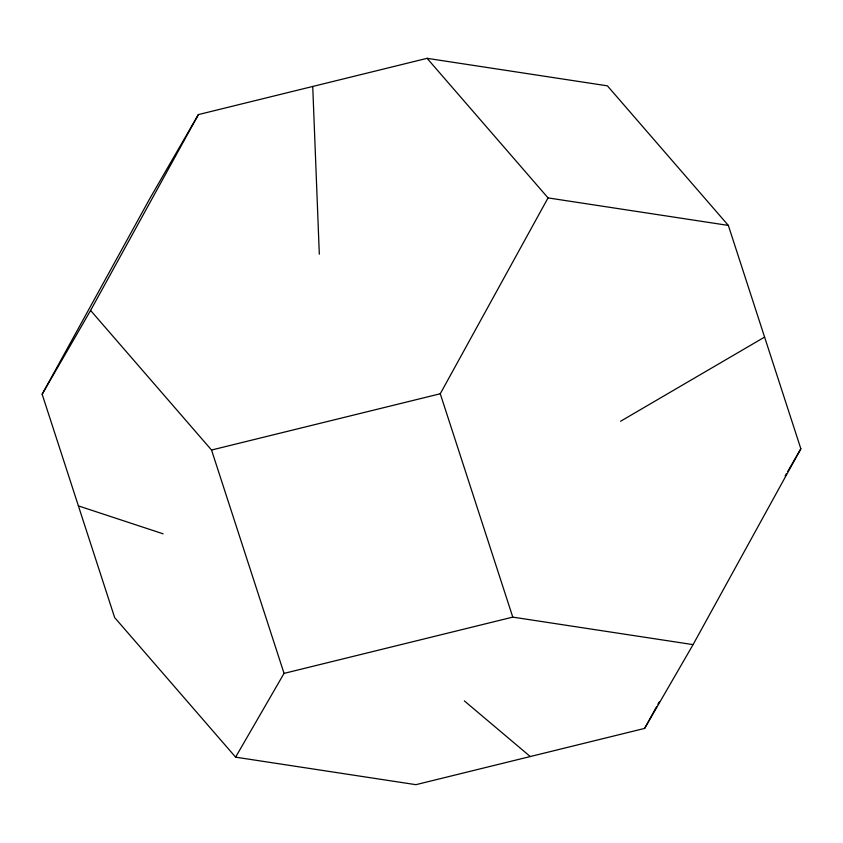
<?xml version="1.0" encoding="UTF-8"?>
<svg xmlns="http://www.w3.org/2000/svg" width="843" height="843" viewBox="0 0 843 843"><rect width="100%" height="100%" fill="white"/><g stroke="black" fill="none" stroke-linecap="round" stroke-linejoin="round"><path stroke-width="1.26" d="M42.15 394.229L149.928 198.379L198.368 114.595L427.095 58.325L607.392 85.838L728.341 225.418L800.85 448.771L693.072 644.621L644.632 728.405L415.905 784.675L235.608 757.162L114.659 617.582L42.15 394.229L90.591 310.445L198.368 114.595M693.072 644.621L512.776 617.118L440.267 393.755L548.045 197.905L427.095 58.325M644.632 728.405L656.676 706.518M657.94 704.211L659.215 701.903M235.608 757.162L284.049 673.388L512.776 617.118M785.139 475.947L786.445 473.682M787.762 471.416L800.85 448.771M620.564 421.268L764.59 337.095M90.591 310.445L211.54 450.025L440.267 393.755M548.045 197.905L728.341 225.418M78.41 505.905L163.099 533.809M464.345 700.891L530.268 756.54M211.54 450.025L284.049 673.388M312.732 86.46L319.318 254.175"/></g></svg>
